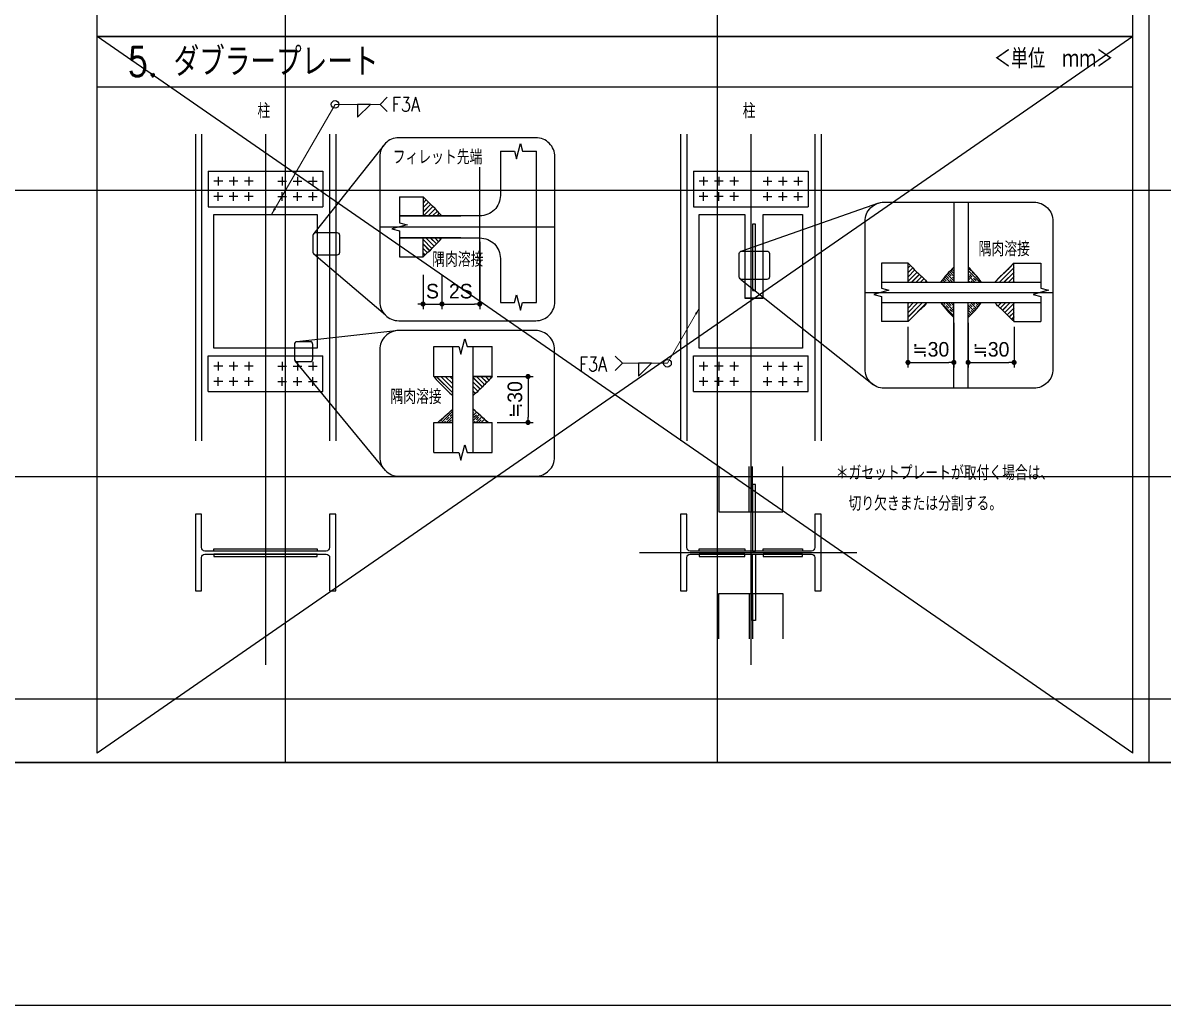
# Model space of a CAD drawing. Extents: x -668440 to 1010955, y -1678500 to 210463.
# Drawn here: x 352824 to 405648, y -148500 to -102990 of the extents above; entities that cross this region are included whole.
import ezdxf
from ezdxf.enums import TextEntityAlignment as Align

# ---------------------------------------------------------------- set-up
doc = ezdxf.new("R2010")
doc.units = 0
doc.header["$MEASUREMENT"] = 0
doc.layers.get('0').update_dxf_attribs({"color": 3, "linetype": 'CONTINUOUS'})
doc.layers.get('Defpoints').update_dxf_attribs({"color": 251, "linetype": 'CONTINUOUS'})
doc.layers.add('99_レイアウト枠', color=251, linetype='CONTINUOUS', plot=False)
doc.layers.add('s小梁', color=7, linetype='CONTINUOUS')
doc.layers.add('注記', color=3, linetype='CONTINUOUS')
doc.styles.add('S020', font='simplex.shx', dxfattribs={"width": 0.8, "height": 100, "bigfont": 'extfont2.shx'})
doc.styles.get("Standard").update_dxf_attribs({"font": 'Osaka.ttc'})
doc.dimstyles.new('S20', dxfattribs={"dimtxt": 3, "dimasz": 1, "dimexe": 1, "dimexo": 1, "dimgap": 1, "dimtad": 1, "dimdec": 1, "dimlfac": 20, "dimdsep": 46, "dimtxsty": 'Standard', "dimblk": 'DOT', "dimcen": 0, "dimclrd": 256, "dimclre": 256, "dimclrt": 256, "dimadec": 0, "dimazin": 0, "dimtfac": 1, "dimtdec": 1, "dimtix": 1, "dimtmove": 2, "dimatfit": 2, "dimfxl": 30, "dimtolj": 2, "dimlwd": 5, "dimlwe": 5, "dimarcsym": 2})
pattern_1 = [(225, (792163.728, -4293.534), (16.3759, -16.3759), []), (225, (792163.265, -4293.534), (16.3759, -16.3759), [])]
pattern_2 = [(135, (792158.56, -4143), (-18.1954, -18.1954), []), (135, (792158.56, -4124.86), (-18.1954, -18.1954), [25.7322, -12.866])]
pattern_3 = [(135, (792158.56, -4143), (-18.1954, -18.1954), []), (135, (792158.56, -4124.86), (-18.1954, -18.1954), [25.7322, -12.866])]
pattern_4 = [(315, (785829.06, -4835.712), (16.3759, 16.3759), []), (315, (785829.06, -4836.175), (16.3759, 16.3759), [])]
pattern_5 = [(45, (785829.06, -5172.734), (-18.19545, 18.19545), []), (45, (785847.2, -5172.734), (-18.19545, 18.19545), [25.73225, -12.86612])]
pattern_6 = [(225, (792153.39, -4293.534), (16.3759, -16.3759), []), (225, (792152.927, -4293.534), (16.3759, -16.3759), [])]

# ---------------------------------------------------------------- blocks, each defined once
blk = doc.blocks.new('_DOT')
at = {"color": 0, "linetype": 'ByBlock'}
blk.add_line((-0.5, 0), (-1, 0), dxfattribs=at)
at = {"color": 0, "linetype": 'ByBlock', "const_width": 0.5}
blk.add_lwpolyline([(-0.25, 0, 1), (0.25, 0, 1)], format="xyb", close=True, dxfattribs=at)
blk = doc.blocks.new('ウェブクランプ工法設計指針')
at = {"layer": '注記'}
h = blk.add_hatch(dxfattribs=at)
h.set_pattern_fill('JIS_LC_20', color=256, scale=1.157951, angle=90, style=0)
h.set_pattern_definition([(225, (786046.648, -3656.694), (-16.3759, 16.3759), []), (225, (786046.648, -3657.157), (-16.3759, 16.3759), [])])
edge = h.paths.add_edge_path()
edge.add_arc((786228.98001, -5690.91552), 2976.70112, 43.10842828, 46.89157172)
edge.add_line((788263.20151, -3517.73986), (788263.20151, -3656.69401))
edge.add_line((788263.20151, -3656.69401), (788402.15566, -3656.69401))
h = blk.add_hatch(dxfattribs=at)
h.set_pattern_fill('JIS_LC_20', color=256, scale=1.157951, angle=90, style=0)
h.set_pattern_definition([(135, (786046.648, -3818.808), (-16.3759, -16.3759), []), (135, (786046.648, -3818.345), (-16.3759, -16.3759), [])])
edge = h.paths.add_edge_path()
edge.add_arc((786972.19907, -2527.80529), 1926.51581, 312.076554323, 317.923445677, ccw=False)
edge.add_line((788263.20151, -3957.76189), (788263.20151, -3818.80774))
edge.add_line((788263.20151, -3818.80774), (788402.15566, -3818.80774))
h = blk.add_hatch(dxfattribs=at)
h.set_pattern_fill('JIS_LC_20', color=256, scale=1.157951, angle=180, style=0)
h.set_pattern_definition(pattern_1)
edge = h.paths.add_edge_path()
edge.add_spline(control_points=[(791961.16473, -4143.00047), (791943.05735, -4120.64847), (791891.92008, -4073.47436), (791844.83555, -4025.31275), (791822.21058, -4004.04632)], knot_values=[0, 0, 0, 0, 7.9968503805, 17.2005880929, 17.2005880929, 17.2005880929, 17.2005880929], degree=3, periodic=0)
edge.add_line((791822.21058, -4004.04632), (791822.21058, -4143.00047))
edge.add_line((791822.21058, -4143.00047), (791961.16473, -4143.00047))
h = blk.add_hatch(dxfattribs=at)
h.set_pattern_fill('JIS_LC_20', color=256, scale=1.157951, angle=180, style=0)
h.set_pattern_definition(pattern_6)
edge = h.paths.add_edge_path()
edge.add_spline(control_points=[(792461.41981, -4143.00047), (792479.52719, -4120.64847), (792530.66446, -4073.47436), (792577.74899, -4025.31275), (792600.37395, -4004.04632)], knot_values=[0, 0, 0, 0, 7.9968503805, 17.2005880929, 17.2005880929, 17.2005880929, 17.2005880929], degree=3, periodic=0)
edge.add_line((792600.37395, -4004.04632), (792600.37395, -4143.00047))
edge.add_line((792600.37395, -4143.00047), (792461.41981, -4143.00047))
h = blk.add_hatch(dxfattribs=at)
h.set_pattern_fill('JIS_STN_1E', color=256, scale=25.73225, angle=90)
h.set_pattern_definition(pattern_2)
edge = h.paths.add_edge_path()
edge.add_line((792061.29097, -4143.00047), (792158.55888, -4143.00047))
edge.add_line((792158.55888, -4143.00047), (792158.55888, -4033.3258))
edge.add_arc((792856.35689, -4750.15619), 1000.38386, 134.229190319, 142.632671734)
h = blk.add_hatch(dxfattribs=at)
h.set_pattern_fill('JIS_STN_1E', color=256, scale=25.73225, angle=90)
h.set_pattern_definition(pattern_2)
edge = h.paths.add_edge_path()
edge.add_line((792361.29356, -4143.00047), (792264.02566, -4143.00047))
edge.add_line((792264.02566, -4143.00047), (792264.02566, -4033.3258))
edge.add_arc((791566.22765, -4750.15619), 1000.38386, 37.367328266, 45.770809681, ccw=False)
h = blk.add_hatch(dxfattribs=at)
h.set_pattern_fill('JIS_LC_20', color=256, scale=1.157951, angle=180, style=0)
h.set_pattern_definition(pattern_1)
edge = h.paths.add_edge_path()
edge.add_spline(control_points=[(791961.16473, -4293.53413), (791943.05735, -4315.88612), (791891.92008, -4363.06024), (791844.83555, -4411.22185), (791822.21058, -4432.48828)], knot_values=[0, 0, 0, 0, 7.9968503805, 17.2005880929, 17.2005880929, 17.2005880929, 17.2005880929], degree=3, periodic=0)
edge.add_line((791822.21058, -4432.48828), (791822.21058, -4293.53413))
edge.add_line((791822.21058, -4293.53413), (791961.16473, -4293.53413))
h = blk.add_hatch(dxfattribs=at)
h.set_pattern_fill('JIS_STN_1E', color=256, scale=25.73225, angle=90)
h.set_pattern_definition(pattern_3)
edge = h.paths.add_edge_path()
edge.add_line((792061.29097, -4293.53413), (792158.55888, -4293.53413))
edge.add_line((792158.55888, -4293.53413), (792158.55888, -4403.2088))
edge.add_arc((792937.74517, -3614.19705), 1108.90523, 217.779158936, 225.35897901, ccw=False)
h = blk.add_hatch(dxfattribs=at)
h.set_pattern_fill('JIS_STN_1E', color=256, scale=25.73225, angle=90)
h.set_pattern_definition(pattern_3)
edge = h.paths.add_edge_path()
edge.add_line((792361.29356, -4293.53413), (792262.77666, -4293.53413))
edge.add_line((792262.77666, -4293.53413), (792262.77666, -4403.2088))
edge.add_arc((791613.6898, -3721.07243), 941.60702, 313.577843202, 322.557681048)
h = blk.add_hatch(dxfattribs=at)
h.set_pattern_fill('JIS_LC_20', color=256, scale=1.157951, angle=180, style=0)
h.set_pattern_definition(pattern_6)
edge = h.paths.add_edge_path()
edge.add_spline(control_points=[(792461.41981, -4293.53413), (792479.52719, -4315.88612), (792530.66446, -4363.06024), (792577.74899, -4411.22185), (792600.37395, -4432.48828)], knot_values=[0, 0, 0, 0, 7.9968503805, 17.2005880929, 17.2005880929, 17.2005880929, 17.2005880929], degree=3, periodic=0)
edge.add_line((792600.37395, -4432.48828), (792600.37395, -4293.53413))
edge.add_line((792600.37395, -4293.53413), (792461.41981, -4293.53413))
h = blk.add_hatch(dxfattribs=at)
h.set_pattern_fill('JIS_LC_20', color=256, scale=1.157951, angle=270, style=0)
h.set_pattern_definition(pattern_4)
edge = h.paths.add_edge_path()
edge.add_spline(control_points=[(788480.7901, -4974.66576), (788458.55949, -4955.97516), (788411.31302, -4905.18869), (788362.4219, -4859.62684), (788341.83595, -4835.71162)], knot_values=[0, 0, 0, 0, 7.9968503805, 17.2005880929, 17.2005880929, 17.2005880929, 17.2005880929], degree=3, periodic=0)
edge.add_line((788341.83595, -4835.71162), (788480.7901, -4835.71162))
edge.add_line((788480.7901, -4835.71162), (788480.7901, -4974.66576))
h = blk.add_hatch(dxfattribs=at)
h.set_pattern_fill('JIS_LC_20', color=256, scale=1.157951, angle=270, style=0)
h.set_pattern_definition(pattern_4)
edge = h.paths.add_edge_path()
edge.add_spline(control_points=[(788631.32375, -4974.66576), (788653.55436, -4955.97516), (788700.80083, -4905.18869), (788749.69195, -4859.62684), (788770.2779, -4835.71162)], knot_values=[0, 0, 0, 0, 7.9968503805, 17.2005880929, 17.2005880929, 17.2005880929, 17.2005880929], degree=3, periodic=0)
edge.add_line((788770.2779, -4835.71162), (788631.32375, -4835.71162))
edge.add_line((788631.32375, -4835.71162), (788631.32375, -4974.66576))
h = blk.add_hatch(dxfattribs=at)
h.set_pattern_fill('JIS_STN_1E', color=256, scale=25.73225)
h.set_pattern_definition(pattern_5)
edge = h.paths.add_edge_path()
edge.add_line((788480.7901, -5075.46621), (788480.7901, -5172.73412))
edge.add_line((788480.7901, -5172.73412), (788371.11542, -5172.73412))
edge.add_arc((787081.75891, -3608.45095), 2027.17094, 309.496968117, 313.641169829)
h = blk.add_hatch(dxfattribs=at)
h.set_pattern_fill('JIS_STN_1E', color=256, scale=25.73225)
h.set_pattern_definition(pattern_5)
edge = h.paths.add_edge_path()
edge.add_line((788631.32375, -5075.46621), (788631.32375, -5172.73412))
edge.add_line((788631.32375, -5172.73412), (788740.99843, -5172.73412))
edge.add_arc((785411.03131, -8816.98113), 4936.51874, 47.580181418, 49.281680635)
at = {"layer": 'Defpoints'}
blk.add_lwpolyline([(777591.91976, -7200), (809591.91976, -7200), (809591.91976, 13600), (777591.91976, 13600)], close=True, dxfattribs=at)
at = {"layer": '注記'}
for p, q in [((785871.27376, -7600), (785871.27376, 11813.3201)), ((793470.62776, -7600), (793470.62776, 11813.3201)), ((793470.62776, -2340.373), (785871.27376, -2340.373)), ((785871.27376, -2340.373), (793470.62776, -2340.373)), ((793470.62776, -2711.56793), (785871.27376, -2711.56793)), ((787947.75059, -2838.7016), (788000.72136, -2785.73083)), ((787947.75059, -2838.7016), (788000.72136, -2891.67237)), ((786592.61295, -3056.01461), (786592.61295, -5307.72233)), ((786637.56014, -3056.01461), (786637.56014, -5307.72233)), ((787107.63284, -3056.01461), (787107.63284, -6951.31484)), ((787577.70554, -3056.01461), (787577.70554, -5307.72233)), ((787622.65273, -3056.01461), (787622.65273, -5307.72233)), ((787622.65273, -3056.01461), (787622.65273, -5307.72233)), ((790153.66102, -3056.01461), (790153.66102, -5307.72234)), ((790198.60821, -3056.01461), (790198.60821, -5307.72234)), ((790668.68091, -3056.01461), (790668.71119, -6951.31484)), ((791138.75361, -3056.01461), (791138.75361, -5307.72234)), ((791183.7008, -3056.01461), (791183.7008, -5307.72234)), ((791183.7008, -3056.01461), (791183.7008, -5307.72234)), ((787986.77369, -3124.37112), (787461.1509, -3787.39201)), ((789096.9264, -4293.56719), (789096.9264, -3181.93457)), ((786686.25293, -3328.39489), (787529.01275, -3328.39489)), ((786686.25293, -3328.39489), (786686.25293, -3590.58683)), ((787529.01275, -3328.39489), (787529.01275, -3590.58683)), ((788680.06396, -4291.34028), (788680.06396, -3298.39128)), ((790247.301, -3328.3949), (791090.06082, -3328.3949)), ((790247.301, -3328.3949), (790247.301, -3590.58684)), ((791090.06082, -3328.3949), (791090.06082, -3590.58684)), ((786793.0025, -3403.30687), (786729.32732, -3403.30687)), ((786761.16491, -3371.46928), (786761.16491, -3435.14447)), ((786905.37048, -3403.30687), (786841.69529, -3403.30687)), ((786873.53289, -3371.46928), (786873.53289, -3435.14447)), ((787017.73846, -3403.30687), (786954.06327, -3403.30687)), ((786985.90086, -3371.46928), (786985.90086, -3435.14447)), ((787197.52722, -3403.30687), (787261.2024, -3403.30687)), ((787197.52722, -3403.30687), (787261.2024, -3403.30687)), ((787229.36481, -3371.46928), (787229.36481, -3435.14447)), ((787229.36481, -3371.46928), (787229.36481, -3435.14447)), ((787309.89519, -3403.30687), (787373.57038, -3403.30687)), ((787309.89519, -3403.30687), (787373.57038, -3403.30687)), ((787341.73279, -3371.46928), (787341.73279, -3435.14447)), ((787341.73279, -3371.46928), (787341.73279, -3435.14447)), ((787422.26317, -3403.30687), (787485.93836, -3403.30687)), ((787422.26317, -3403.30687), (787485.93836, -3403.30687)), ((787454.10076, -3371.46928), (787454.10076, -3435.14447)), ((787454.10076, -3371.46928), (787454.10076, -3435.14447)), ((790354.05058, -3403.30688), (790290.37539, -3403.30688)), ((790322.21299, -3371.46929), (790322.21299, -3435.14447)), ((790466.41856, -3403.30688), (790402.74337, -3403.30688)), ((790434.58096, -3371.46929), (790434.58096, -3435.14447)), ((790578.78653, -3403.30688), (790515.11135, -3403.30688)), ((790546.94894, -3371.46929), (790546.94894, -3435.14447)), ((790758.57529, -3403.30688), (790822.25048, -3403.30688)), ((790758.57529, -3403.30688), (790822.25048, -3403.30688)), ((790790.41289, -3371.46929), (790790.41289, -3435.14447)), ((790790.41289, -3371.46929), (790790.41289, -3435.14447)), ((790870.94327, -3403.30688), (790934.61846, -3403.30688)), ((790870.94327, -3403.30688), (790934.61846, -3403.30688)), ((790902.78086, -3371.46929), (790902.78086, -3435.14447)), ((790902.78086, -3371.46929), (790902.78086, -3435.14447)), ((790983.31125, -3403.30688), (791046.98643, -3403.30688)), ((790983.31125, -3403.30688), (791046.98643, -3403.30688)), ((791015.14884, -3371.46929), (791015.14884, -3435.14447)), ((791015.14884, -3371.46929), (791015.14884, -3435.14447)), ((786761.16491, -3547.51244), (786761.16491, -3483.83726)), ((786873.53289, -3547.51244), (786873.53289, -3483.83726)), ((786985.90086, -3547.51244), (786985.90086, -3483.83726)), ((787229.36481, -3547.51244), (787229.36481, -3483.83726)), ((787229.36481, -3547.51244), (787229.36481, -3483.83726)), ((787341.73279, -3547.51244), (787341.73279, -3483.83726)), ((787341.73279, -3547.51244), (787341.73279, -3483.83726)), ((787454.10076, -3547.51244), (787454.10076, -3483.83726)), ((787454.10076, -3547.51244), (787454.10076, -3483.83726)), ((790322.21299, -3547.51245), (790322.21299, -3483.83726)), ((790434.58096, -3547.51245), (790434.58096, -3483.83726)), ((790546.94894, -3547.51245), (790546.94894, -3483.83726)), ((790790.41289, -3547.51245), (790790.41289, -3483.83726)), ((790790.41289, -3547.51245), (790790.41289, -3483.83726)), ((790902.78086, -3547.51245), (790902.78086, -3483.83726)), ((790902.78086, -3547.51245), (790902.78086, -3483.83726)), ((791015.14884, -3547.51245), (791015.14884, -3483.83726)), ((791015.14884, -3547.51245), (791015.14884, -3483.83726)), ((786686.25293, -3590.58683), (787529.01275, -3590.58683)), ((786793.0025, -3515.67485), (786729.32732, -3515.67485)), ((786905.37048, -3515.67485), (786841.69529, -3515.67485)), ((787017.73846, -3515.67485), (786954.06327, -3515.67485)), ((787197.52722, -3515.67485), (787261.2024, -3515.67485)), ((787197.52722, -3515.67485), (787261.2024, -3515.67485)), ((787309.89519, -3515.67485), (787373.57038, -3515.67485)), ((787309.89519, -3515.67485), (787373.57038, -3515.67485)), ((787422.26317, -3515.67485), (787485.93836, -3515.67485)), ((787422.26317, -3515.67485), (787485.93836, -3515.67485)), ((788091.47098, -3517.74042), (788263.20151, -3517.73986)), ((788263.20151, -3517.73986), (788263.20151, -3654.94571)), ((790247.301, -3590.58684), (791090.06082, -3590.58684)), ((790354.05058, -3515.67486), (790290.37539, -3515.67486)), ((790466.41856, -3515.67486), (790402.74337, -3515.67486)), ((790578.78653, -3515.67486), (790515.11135, -3515.67486)), ((790597.89144, -3915.85496), (791607.32034, -3562.06131)), ((790758.57529, -3515.67486), (790822.25048, -3515.67486)), ((790758.57529, -3515.67486), (790822.25048, -3515.67486)), ((790870.94327, -3515.67486), (790934.61846, -3515.67486)), ((790870.94327, -3515.67486), (790934.61846, -3515.67486)), ((790983.31125, -3515.67486), (791046.98643, -3515.67486)), ((790983.31125, -3515.67486), (791046.98643, -3515.67486)), ((792158.55888, -3556.29819), (792158.55888, -4143.00047)), ((792262.77666, -3556.29819), (792262.77666, -4143.00047)), ((787945.63392, -3737.75088), (789231.02801, -3737.75088)), ((788263.20151, -3957.76189), (788263.20151, -3820.55605)), ((788680.06396, -3846.89973), (788680.06396, -4219.79035)), ((787986.77369, -4385.20758), (787461.1509, -3937.2179)), ((788089.83733, -3957.76189), (788263.20151, -3957.76189)), ((791822.21058, -4004.04632), (791626.31338, -4004.04632)), ((791822.21058, -4143.00047), (791822.21058, -4004.04632)), ((792599.12145, -4143.00047), (792599.12145, -4004.04632)), ((792599.12145, -4004.04632), (792796.27116, -4004.04632)), ((788263.20151, -4088.85786), (788263.20151, -4341.10982)), ((788402.15566, -4088.85786), (788402.15566, -4341.10982)), ((788402.15566, -4088.85786), (788402.15566, -4341.10982)), ((788679.12209, -4088.85312), (788679.12209, -4341.10982)), ((790592.56918, -4120.31825), (791569.12282, -4897.73296)), ((791626.31338, -4143.00047), (792796.27116, -4143.00047)), ((790758.91801, -4261.05687), (790624.07644, -4261.05687)), ((791508.77648, -4218.2673), (792885.71606, -4218.2673)), ((788263.20151, -4303.65383), (788402.15566, -4303.65383)), ((788439.61165, -4303.65383), (788477.06765, -4303.65383)), ((788439.61165, -4303.65383), (788641.66609, -4303.65383)), ((791626.31338, -4293.53413), (792796.27116, -4293.53413)), ((791822.21058, -4432.48828), (791822.21058, -4293.53413)), ((792158.55888, -4921.39389), (792158.55888, -4293.53413)), ((792262.77666, -4921.39389), (792262.77666, -4293.53413)), ((792599.12145, -4432.48828), (792599.12145, -4293.53413)), ((791822.21058, -4432.48828), (791626.31338, -4432.48828)), ((792599.12145, -4432.48828), (792796.27116, -4432.48828)), ((788086.09389, -4498.57038), (787336.52094, -4580.93983)), ((791821.85943, -4469.94427), (791821.85943, -4769.87515)), ((792158.55888, -4440.66479), (792158.55888, -4769.87515)), ((792262.77666, -4440.66479), (792262.77666, -4769.87515)), ((792600.37395, -4469.94427), (792600.37395, -4769.87515)), ((786686.25293, -4946.49373), (786686.25293, -4684.30178)), ((786686.25293, -4684.30178), (787529.01275, -4684.30178)), ((787529.01275, -4946.49373), (787529.01275, -4684.30178)), ((788341.83595, -4835.71162), (788341.83595, -4614.90296)), ((788480.7901, -5393.54277), (788480.7901, -4614.90296)), ((788631.32375, -5393.54277), (788631.32375, -4614.90296)), ((788770.2779, -4835.71162), (788770.2779, -4614.90296)), ((789727.09645, -4738.36251), (789674.12568, -4685.39173)), ((790247.301, -4946.49373), (790247.301, -4684.30179)), ((790247.301, -4684.30179), (791090.06082, -4684.30179)), ((791090.06083, -4946.49373), (791090.06082, -4684.30179)), ((786793.0025, -4759.21377), (786729.32732, -4759.21377)), ((786761.16491, -4727.37617), (786761.16491, -4791.05136)), ((786905.37048, -4759.21377), (786841.69529, -4759.21377)), ((786873.53289, -4727.37617), (786873.53289, -4791.05136)), ((787017.73846, -4759.21377), (786954.06327, -4759.21377)), ((786985.90086, -4727.37617), (786985.90086, -4791.05136)), ((787197.52722, -4759.21377), (787261.20241, -4759.21377)), ((787197.52722, -4759.21377), (787261.20241, -4759.21377)), ((787229.36481, -4727.37617), (787229.36481, -4791.05136)), ((787229.36481, -4727.37617), (787229.36481, -4791.05136)), ((787309.8952, -4759.21377), (787373.57038, -4759.21377)), ((787309.8952, -4759.21377), (787373.57038, -4759.21377)), ((787986.77369, -5526.22999), (787324.91851, -4720.38115)), ((787341.73279, -4727.37617), (787341.73279, -4791.05136)), ((787341.73279, -4727.37617), (787341.73279, -4791.05136)), ((787422.26317, -4759.21377), (787485.93836, -4759.21377)), ((787422.26317, -4759.21377), (787485.93836, -4759.21377)), ((787454.10076, -4727.37617), (787454.10077, -4791.05136)), ((787454.10076, -4727.37617), (787454.10077, -4791.05136)), ((789727.09645, -4738.36251), (789674.12568, -4791.33328)), ((790354.05058, -4759.21377), (790290.37539, -4759.21377)), ((790322.21299, -4727.37618), (790322.21299, -4791.05136)), ((790466.41856, -4759.21377), (790402.74337, -4759.21377)), ((790434.58096, -4727.37618), (790434.58096, -4791.05136)), ((790578.78653, -4759.21377), (790515.11134, -4759.21377)), ((790546.94894, -4727.37618), (790546.94894, -4791.05136)), ((790758.5753, -4759.21377), (790822.25048, -4759.21377)), ((790758.5753, -4759.21377), (790822.25048, -4759.21377)), ((790790.41289, -4727.37618), (790790.41289, -4791.05136)), ((790790.41289, -4727.37618), (790790.41289, -4791.05136)), ((790870.94327, -4759.21377), (790934.61846, -4759.21377)), ((790870.94327, -4759.21377), (790934.61846, -4759.21377)), ((790902.78087, -4727.37618), (790902.78087, -4791.05136)), ((790902.78087, -4727.37618), (790902.78087, -4791.05136)), ((790983.31125, -4759.21377), (791046.98643, -4759.21377)), ((790983.31125, -4759.21377), (791046.98643, -4759.21377)), ((791015.14884, -4727.37618), (791015.14884, -4791.05136)), ((791015.14884, -4727.37618), (791015.14884, -4791.05136)), ((791859.31543, -4732.41916), (792121.10289, -4732.41916)), ((792300.23266, -4732.41916), (792562.91796, -4732.41916)), ((786761.16491, -4903.41933), (786761.16491, -4839.74415)), ((786873.53289, -4903.41934), (786873.53289, -4839.74415)), ((786985.90086, -4903.41934), (786985.90086, -4839.74415)), ((787229.36481, -4903.41934), (787229.36481, -4839.74415)), ((787229.36481, -4903.41934), (787229.36481, -4839.74415)), ((787341.73279, -4903.41934), (787341.73279, -4839.74415)), ((787341.73279, -4903.41934), (787341.73279, -4839.74415)), ((787454.10077, -4903.41933), (787454.10077, -4839.74415)), ((787454.10077, -4903.41933), (787454.10077, -4839.74415)), ((788341.83595, -4835.71162), (788480.7901, -4835.71162)), ((788631.32375, -4835.71162), (788770.2779, -4835.71162)), ((788770.2779, -4835.71162), (788631.32375, -4835.71162)), ((788807.73389, -4835.71162), (789071.05111, -4835.71162)), ((788880.92211, -4835.71162), (789050.76758, -4835.71162)), ((790322.21299, -4903.41934), (790322.21299, -4839.74415)), ((790434.58096, -4903.41934), (790434.58096, -4839.74415)), ((790546.94894, -4903.41934), (790546.94894, -4839.74415)), ((790790.41289, -4903.41934), (790790.41289, -4839.74415)), ((790790.41289, -4903.41934), (790790.41289, -4839.74415)), ((790902.78087, -4903.41934), (790902.78087, -4839.74415)), ((790902.78087, -4903.41934), (790902.78087, -4839.74415)), ((791015.14884, -4903.41934), (791015.14884, -4839.74415)), ((791015.14884, -4903.41934), (791015.14884, -4839.74415)), ((786793.0025, -4871.58174), (786729.32732, -4871.58174)), ((786905.37048, -4871.58174), (786841.69529, -4871.58174)), ((787017.73845, -4871.58174), (786954.06327, -4871.58174)), ((787197.52722, -4871.58174), (787261.20241, -4871.58174)), ((787197.52722, -4871.58174), (787261.20241, -4871.58174)), ((787309.8952, -4871.58174), (787373.57038, -4871.58174)), ((787309.8952, -4871.58174), (787373.57038, -4871.58174)), ((787422.26317, -4871.58174), (787485.93836, -4871.58174)), ((787422.26317, -4871.58174), (787485.93836, -4871.58174)), ((789033.59512, -4873.16761), (789033.59512, -5135.27812)), ((790354.05058, -4871.58175), (790290.37539, -4871.58175)), ((790466.41855, -4871.58175), (790402.74337, -4871.58175)), ((790578.78653, -4871.58175), (790515.11134, -4871.58175)), ((790758.5753, -4871.58175), (790822.25048, -4871.58175)), ((790758.5753, -4871.58175), (790822.25048, -4871.58175)), ((790870.94327, -4871.58175), (790934.61846, -4871.58175)), ((790870.94327, -4871.58175), (790934.61846, -4871.58175)), ((790983.31125, -4871.58175), (791046.98643, -4871.58175)), ((790983.31125, -4871.58175), (791046.98643, -4871.58175)), ((786686.25293, -4946.49373), (787529.01275, -4946.49373)), ((790247.301, -4946.49373), (791090.06082, -4946.49373)), ((788341.83595, -5172.73412), (788480.7901, -5172.73412)), ((788341.83595, -5393.54277), (788341.83595, -5172.73412)), ((788631.32375, -5172.73412), (788770.2779, -5172.73412)), ((788770.2779, -5393.54277), (788770.2779, -5172.73412)), ((788807.73389, -5172.73412), (789071.05111, -5172.73412)), ((788880.92211, -5172.73412), (789050.76758, -5172.73412)), ((790657.44411, -5828.34554), (790657.44411, -5495.75822)), ((790679.91771, -5828.34554), (790679.91771, -5495.75822)), ((789852.33294, -6127.99348), (791445.72933, -6127.99348)), ((790657.44411, -6427.64141), (790657.44411, -6760.22873)), ((790679.91771, -6427.64141), (790679.91771, -6760.22873))]:
    blk.add_line(p, q, dxfattribs=at)
at = {"layer": '注記', "transparency": 33554661}
for p, q in [((793470.62776, -2340.373), (785871.27376, -7600)), ((793470.62776, -7600), (785871.27376, -2340.373))]:
    blk.add_line(p, q, dxfattribs=at)
at = {"layer": '注記'}
for points in [[(787877.31125, -2838.7016), (787782.74586, -2838.7016), (787782.74586, -2933.26699)], [(786729.32732, -3646.77082), (787485.93836, -3646.77082), (787485.93836, -4628.1178), (786729.32732, -4628.1178)], [(790702.39131, -3717.94498), (790679.91771, -3717.94498), (790679.91771, -4204.87288), (790702.39131, -4204.87288)], [(789939.38387, -4738.36251), (789844.81848, -4738.36251), (789844.81848, -4832.92789)], [(790679.91771, -5628.5275), (790679.91771, -6116.75668), (790702.3913, -6116.75668), (790702.3913, -5628.5275)], [(786729.32732, -6099.89703), (787485.93836, -6099.89703), (787485.93836, -6116.75668), (786729.32732, -6116.75668)], [(790623.73372, -6116.75668), (790290.37539, -6116.75668), (790290.37539, -6099.89703), (790623.73372, -6099.89703)], [(790758.57529, -6099.89703), (791046.98643, -6099.89703), (791046.98643, -6116.75668), (790758.57529, -6116.75668)], [(786729.32732, -6156.08992), (787485.93836, -6156.08992), (787485.93836, -6139.23028), (786729.32732, -6139.23028)], [(790623.73372, -6139.23028), (790290.37539, -6139.23028), (790290.37539, -6156.08992), (790623.73372, -6156.08992)], [(790679.91771, -6627.45945), (790679.91771, -6139.23028), (790702.3913, -6139.23028), (790702.3913, -6627.45945)], [(790758.57529, -6156.08992), (791046.98643, -6156.08992), (791046.98643, -6139.23028), (790758.57529, -6139.23028)]]:
    blk.add_lwpolyline(points, close=True, dxfattribs=at)
for points in [[(789090.56804, -3083.23135), (788086.09389, -3083.23135, 0.4142135624), (787945.63392, -3223.69132), (787945.63392, -4285.88738, 0.4142135624), (788086.09389, -4426.34735), (789090.56804, -4426.34735, 0.4142135624), (789231.02801, -4285.88738), (789231.02801, -3223.69132, 0.4142135624)], [(789090.56804, -3083.23135), (788086.09389, -3083.23135, 0.4142135624), (787945.63392, -3223.69132), (787945.63392, -4285.88738, 0.4142135624), (788086.09389, -4426.34735), (789090.56804, -4426.34735, 0.4142135624), (789231.02801, -4285.88738), (789231.02801, -3223.69132, 0.4142135624)], [(792885.71606, -3696.75816), (792885.71606, -4780.93392, -0.4142135624), (792745.25609, -4921.39389), (791647.14196, -4921.39389, -0.4142135624), (791506.68199, -4780.93392), (791506.68199, -3696.75816, -0.4142135624), (791647.14196, -3556.29819), (792745.25609, -3556.29819, -0.4142135624)], [(787633.68883, -3781.90671), (787474.39359, -3781.90671, 0.4142135624), (787455.6656, -3800.6347), (787455.6656, -3923.9752, 0.4142135624), (787474.39359, -3942.7032), (787633.68883, -3942.7032, 0.4142135624), (787652.41682, -3923.9752), (787652.41682, -3800.6347, 0.4142135624)], [(790602.94104, -3915.16136), (790786.43545, -3915.16136, -0.4142135624), (790805.16345, -3933.88935), (790805.16345, -4104.72458, -0.4142135624), (790786.43545, -4123.45258), (790602.94104, -4123.45258, -0.4142135624), (790584.21305, -4104.72458), (790584.21305, -3933.88935, -0.4142135624)], [(789088.22813, -4498.57038), (788086.09389, -4498.57038, 0.4142135624), (787945.63392, -4639.03035), (787945.63392, -5426.90979, 0.4142135624), (788086.09389, -5567.36976), (789088.22813, -5567.36976, 0.4142135624), (789228.6881, -5426.90979), (789228.6881, -4639.03035, 0.4142135624)], [(789088.22813, -4498.57038), (788086.09389, -4498.57038, 0.4142135624), (787945.63392, -4639.03035), (787945.63392, -5426.90979, 0.4142135624), (788086.09389, -5567.36976), (789088.22813, -5567.36976, 0.4142135624), (789228.6881, -5426.90979), (789228.6881, -4639.03035, 0.4142135624)], [(787435.54371, -4580.86786), (787338.1612, -4580.86786, 0.4142135624), (787319.43321, -4599.59586), (787319.43321, -4707.13846, 0.4142135624), (787338.1612, -4725.86646), (787435.54371, -4725.86646, 0.4142135624), (787454.2717, -4707.13846), (787454.2717, -4599.59586, 0.4142135624)]]:
    blk.add_lwpolyline(points, format="xyb", close=True, dxfattribs=at)
for points in [[(788830.59762, -3181.93457), (788933.6531, -3181.93457), (788948.70755, -3238.11855), (788978.81646, -3125.75058), (788993.87092, -3181.93457), (789096.9264, -3181.93457)], [(788091.47098, -3517.74042), (788091.31269, -3706.93889), (788147.49667, -3721.99334), (788035.1287, -3752.10225), (788091.31269, -3767.1567), (788091.31268, -3957.76189)], [(790290.37539, -3646.77083), (790624.07644, -3646.77083)], [(790290.37539, -3646.77083), (790623.73372, -3646.77083), (790623.73372, -4261.05687), (790758.91801, -4261.05687), (790758.57529, -3646.77083), (791046.98643, -3646.77083), (791046.98643, -4628.1178), (790290.37539, -4628.1178), (790290.37539, -3646.77083)], [(791626.31338, -4004.04632), (791626.31338, -4188.15839), (791682.49737, -4203.21284), (791570.1294, -4233.32175), (791626.31338, -4248.37621), (791626.31338, -4432.48828)], [(792796.27116, -4004.04632), (792796.27116, -4188.15839), (792852.45514, -4203.21284), (792740.08717, -4233.32175), (792796.27116, -4248.37621), (792796.27116, -4432.48828)], [(788830.59762, -4293.56719), (788933.6531, -4293.56719), (788948.70755, -4237.3832), (788978.81646, -4349.75117), (788993.87092, -4293.56719), (789096.9264, -4293.56719)], [(788341.83595, -4614.90296), (788525.94802, -4614.90296), (788541.00247, -4671.08695), (788571.11138, -4558.71897), (788586.16583, -4614.90296), (788770.2779, -4614.90296)], [(788341.83595, -5393.54277), (788525.94802, -5393.54277), (788541.00247, -5449.72676), (788571.11138, -5337.35879), (788586.16583, -5393.54277), (788770.2779, -5393.54277)], [(790434.58096, -5495.75822), (790434.58096, -5828.34554), (790902.78086, -5828.34554), (790902.78086, -5495.75822)], [(790434.58096, -6760.22873), (790434.58096, -6427.64141), (790902.78086, -6427.64141), (790902.78086, -6760.22873)]]:
    blk.add_lwpolyline(points, dxfattribs=at)
for points in [[(788830.59762, -3181.93457), (788830.59762, -3506.16091, -0.4142135624), (788680.06396, -3656.69457), (788091.31269, -3656.69457), (788541.10981, -3656.69457)], [(788541.10981, -3818.80774), (788091.31269, -3818.80774), (788680.06396, -3818.80774, -0.4142135624), (788830.59762, -3969.3414), (788830.59762, -4293.56719)], [(787577.70554, -6408.91342), (787622.71986, -6408.91342), (787622.71986, -5847.07354), (787577.70554, -5847.07354), (787577.70554, -6090.64555, -0.3656869329), (787553.35914, -6116.75668), (786661.90653, -6116.75668, -0.3656869329), (786637.56014, -6090.64555), (786637.56014, -5847.07354), (786592.61295, -5847.07354), (786592.61295, -6408.91342), (786637.56014, -6408.91342), (786637.56014, -6163.57667, -0.4142135624), (786661.90653, -6139.23028), (787553.35914, -6139.23028, -0.4142135624), (787577.70554, -6163.57667), (787577.70554, -6408.91342)], [(791138.75361, -6408.91342), (791183.76793, -6408.91342), (791183.76793, -5847.07354), (791138.75361, -5847.07354), (791138.75361, -6090.64555, -0.3656869329), (791114.40722, -6116.75668), (790222.95461, -6116.75668, -0.3656869329), (790198.60821, -6090.64555), (790198.60821, -5847.07354), (790153.66102, -5847.07354), (790153.66102, -6408.91342), (790198.60821, -6408.91342), (790198.60821, -6163.57667, -0.4142135624), (790222.95461, -6139.23028), (791114.40722, -6139.23028, -0.4142135624), (791138.75361, -6163.57667), (791138.75361, -6408.91342)]]:
    blk.add_lwpolyline(points, format="xyb", dxfattribs=at)
for centre in [(787617.74113, -2838.7016), (790057.1059, -4738.36251)]:
    blk.add_circle(centre, 28.09199, dxfattribs=at)
for centre, radius, start, end in [((786228.98001, -5690.91552), 2976.70112, 43.10842828, 46.891571717), ((786972.19907, -2527.80529), 1926.51581, 312.07655432, 317.923445678), ((792856.35689, -4750.15619), 1000.38386, 134.229190321, 142.632671732), ((791566.22765, -4750.15619), 1000.38386, 37.367328268, 45.770809679), ((792937.74517, -3614.19705), 1108.90523, 217.779158936, 225.35897901), ((791613.6898, -3721.07243), 941.60702, 313.577843203, 322.557681044), ((787081.75891, -3608.45095), 2027.17094, 309.496968114, 313.641169832), ((785411.03132, -8816.98112), 4936.51873, 47.580181415, 49.28168064)]:
    blk.add_arc(centre, radius, start, end, dxfattribs=at)
for points, knots in [([(791822.21058, -4004.04632), (791859.68694, -4037.75163), (791893.68355, -4080.62766), (791947.45654, -4121.32371), (791961.16473, -4143.00047)], [0, 0, 0, 0, 4.1504102773, 7.0048026704, 7.0048026704, 7.0048026704, 7.0048026704]), ([(792600.37395, -4004.04632), (792562.8976, -4037.75163), (792528.90099, -4080.62766), (792475.128, -4121.32371), (792461.41981, -4143.00047)], [0, 0, 0, 0, 4.1504102773, 7.0048026704, 7.0048026704, 7.0048026704, 7.0048026704]), ([(791822.21058, -4432.48828), (791859.68694, -4398.78296), (791893.68355, -4355.90694), (791947.45654, -4315.21089), (791961.16473, -4293.53413)], [0, 0, 0, 0, 4.1504102773, 7.0048026704, 7.0048026704, 7.0048026704, 7.0048026704]), ([(792600.37395, -4432.48828), (792562.8976, -4398.78296), (792528.90099, -4355.90694), (792475.128, -4315.21089), (792461.41981, -4293.53413)], [0, 0, 0, 0, 4.1504102773, 7.0048026704, 7.0048026704, 7.0048026704, 7.0048026704]), ([(788341.83595, -4835.71162), (788366.81053, -4867.0415), (788411.31302, -4905.18869), (788452.26431, -4952.6873), (788480.7901, -4974.66576)], [0, 0, 0, 0, 3.7937781804, 7.090077731, 7.090077731, 7.090077731, 7.090077731]), ([(788770.2779, -4835.71162), (788745.30332, -4867.0415), (788700.80083, -4905.18869), (788659.84954, -4952.6873), (788631.32375, -4974.66576)], [0, 0, 0, 0, 3.7937781804, 7.090077731, 7.090077731, 7.090077731, 7.090077731])]:
    blk.add_open_spline(points, degree=3, knots=knots, dxfattribs=at)
at = {"layer": '注記', "xscale": 37.455992, "yscale": 37.455992, "zscale": 37.455992}
for p in [(788263.20151, -4303.65383), (788679.12209, -4303.65383), (792158.55888, -4732.41916), (792600.37395, -4732.41916)]:
    blk.add_blockref('_DOT', p, dxfattribs=at)
for p, rotation in [((788402.15566, -4303.65383), 180), ((788402.15566, -4303.65383), 180), ((791821.85943, -4732.41916), 180), ((792262.77666, -4732.41916), 180), ((789033.59512, -4835.71162), 90), ((789033.59512, -5172.73412), 270)]:
    blk.add_blockref('_DOT', p, dxfattribs=dict(at, rotation=rotation))
at = {"layer": '注記', "style": 'S020', "width": 0.8}
blk.add_text('5. ダブラープレート', height=213.465, dxfattribs=at).set_placement((786096.53317, -2525.97046), align=Align.MIDDLE_LEFT)
for s, height, p in [('＜単位\u3000ｍｍ＞', 142.31, (792452.33715, -2574.35265)), ('柱', 106.7325, (787048.1623, -2940.01755)), ('F3A', 106.7325, (788034.90836, -2891.67237)), ('柱', 106.7325, (790609.21038, -2940.01756)), ('フィレット先端', 106.7325, (788041.05209, -3279.19378)), ('隅肉溶接', 106.7325, (792340.194, -3953.16841)), ('隅肉溶接', 106.7325, (788330.83888, -4030.82397)), ('F3A', 106.7325, (789408.78169, -4797.75971))]:
    blk.add_text(s, height=height, dxfattribs=at).set_placement(p)
blk.add_text('隅肉溶接', height=106.7325, dxfattribs=at).set_placement((788212.1745, -5069.87791), align=Align.BOTTOM_CENTER)
for s, p in [('＊ガセットプレートが取付く場合は、', (791291.73681, -5628.44633)), ('\u3000切り欠きまたは分割する。', (791291.73681, -5853.18228))]:
    blk.add_text(s, height=106.7325, dxfattribs=at).set_placement(p, align=Align.BOTTOM_LEFT)
at = {"layer": '注記', "char_height": 106.7325, "attachment_point": 5}
for s, insert in [('\\A2;S', (788332.67859, -4210.01385)), ('\\A2;2S', (788540.63887, -4210.01385)), ('\\A2;{\\fMS PGothic|b0|i0|c128|p50;≒}30', (791990.20916, -4636.86382)), ('\\A2;{\\fMS PGothic|b0|i0|c128|p50;≒}30', (792431.57531, -4636.86382))]:
    blk.add_mtext(s, dxfattribs=dict(at, insert=insert))
at = {"layer": '注記', "insert": (788938.03977, -5004.22287), "char_height": 106.7325, "attachment_point": 5, "rotation": 90}
blk.add_mtext('\\A2;{\\fMS PGothic|b0|i0|c128|p50;≒}30', dxfattribs=at)
at = {"layer": '注記'}
for points in [[(787151.20215, -3646.77082), (787617.74113, -2838.7016), (787947.75059, -2838.7016)], [(790290.37539, -4334.3279), (790057.1059, -4738.36251), (789727.09645, -4738.36251)]]:
    blk.add_leader(points, dimstyle='S20', override={"dimasz": 50, "dimtad": 0}, dxfattribs=at)

msp = doc.modelspace()

# ---------------------------------------------------------------- linework, layer by layer
at = {"layer": '99_レイアウト枠'}
for p, q in [((365000, -137250), (365000, -4750)), ((385000, -137250), (385000, -4750)), ((405000, -137250), (405000, -4750)), ((305000, -110750), (504999.99991, -110750)), ((305000, -124000), (504999.99991, -124000)), ((305000, -137250), (504999.99991, -137250))]:
    msp.add_line(p, q, dxfattribs=at)
for points in [[(300000, -148500), (510000, -148500), (510000, 0), (300000, 0)], [(305000, -4750), (504999.99991, -4750), (504999.99991, -137250), (305000, -137250)]]:
    msp.add_lwpolyline(points, close=True, dxfattribs=at)

# ---------------------------------------------------------------- block references
at = {"layer": 's小梁', "xscale": 6.312500000000052, "yscale": 6.312500000000052, "zscale": 6.312500000000052}
msp.add_blockref('ウェブクランプ工法設計指針', (-4604548.99347, -88850), dxfattribs=at)

doc.saveas('drawing.dxf')
